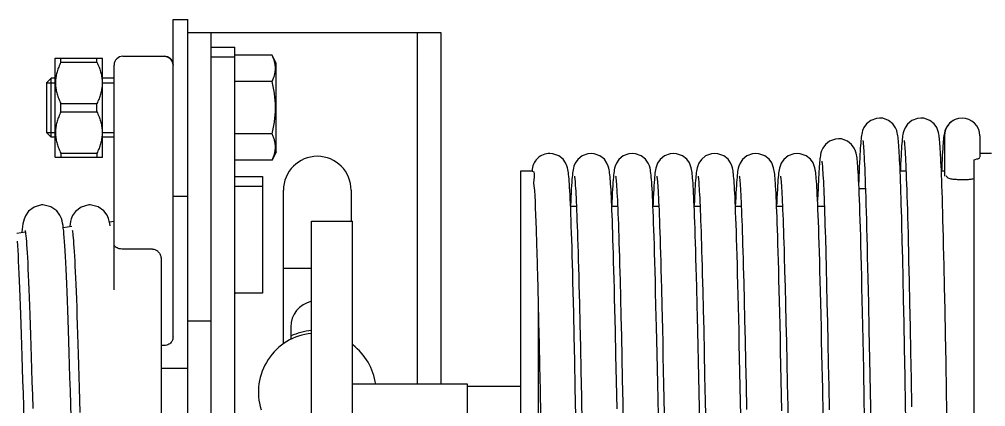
# Model space of a CAD drawing. Header units: millimetres. Extents: x 21899 to 38731, y -5425 to 3612.
# Drawn here: x 25015 to 25179.1, y -2693.2 to -2627.4 of the extents above; entities that cross this region are included whole.
import ezdxf

# ---------------------------------------------------------------- set-up
doc = ezdxf.new("R2010")
doc.units = ezdxf.units.MM

msp = doc.modelspace()

# ---------------------------------------------------------------- linework, layer by layer
at = {"color": 7, "linetype": 'Continuous'}
for p, q in [((25041.07, -2627.41), (25043.57, -2627.41)), ((25041.07, -2681.3), (25041.07, -2627.41)), ((25043.57, -2796.92), (25043.57, -2627.41)), ((25043.57, -2629.66), (25086.57, -2629.66)), ((25047.57, -2794.66), (25047.57, -2629.66)), ((25082.57, -2689.36), (25082.57, -2629.66)), ((25086.57, -2629.66), (25086.57, -2689.36)), ((25047.57, -2632.11), (25051.57, -2632.11)), ((25051.57, -2792.22), (25051.57, -2632.11)), ((25021.07, -2634.01), (25021.11, -2633.97)), ((25021.09, -2633.98), (25029.05, -2633.98)), ((25022.02, -2634.68), (25022.02, -2633.98)), ((25028.12, -2634.68), (25028.12, -2633.98)), ((25029.04, -2633.97), (25029.07, -2634.01)), ((25032.57, -2633.66), (25039.57, -2633.66)), ((25047.57, -2633.77), (25051.57, -2633.77)), ((25057.91, -2633.51), (25051.57, -2633.51)), ((25058.57, -2634.93), (25057.91, -2633.51)), ((25021.07, -2650.81), (25021.07, -2634.01)), ((25022.02, -2634.68), (25028.12, -2634.68)), ((25029.07, -2650.81), (25029.07, -2634.01)), ((25031.07, -2673.33), (25031.07, -2635.16)), ((25058.57, -2649.88), (25058.57, -2634.93)), ((25020.37, -2637.41), (25019.57, -2638.21)), ((25019.57, -2638.21), (25019.57, -2646.61)), ((25021.07, -2637.41), (25020.37, -2637.41)), ((25020.37, -2647.41), (25020.37, -2637.41)), ((25031.07, -2637.41), (25029.07, -2637.41)), ((25057.91, -2637.96), (25051.57, -2637.96)), ((25022.02, -2641.71), (25028.12, -2641.71)), ((25022.02, -2643.1), (25022.02, -2641.71)), ((25028.12, -2643.1), (25028.12, -2641.71)), ((25022.02, -2643.1), (25028.12, -2643.1)), ((25173.53, -2644.59), (25172.81, -2645.18)), ((25173.8, -2644.49), (25173.53, -2644.59)), ((25020.37, -2647.41), (25019.57, -2646.61)), ((25057.91, -2646.86), (25051.57, -2646.86)), ((25021.07, -2647.41), (25020.37, -2647.41)), ((25031.07, -2647.41), (25029.07, -2647.41)), ((25172.07, -2647.16), (25172.07, -2654)), ((25178.07, -2647.16), (25178.07, -2650.76)), ((25022.02, -2650.13), (25028.12, -2650.13)), ((25022.02, -2650.13), (25022.02, -2650.83)), ((25028.12, -2650.13), (25028.12, -2650.83)), ((25058.57, -2649.88), (25057.91, -2651.31)), ((25105.07, -2650.16), (25105.09, -2650.16)), ((25180.07, -2650.16), (25178.07, -2650.16)), ((25021.07, -2650.81), (25021.11, -2650.84)), ((25021.09, -2650.83), (25029.05, -2650.83)), ((25029.04, -2650.84), (25029.07, -2650.81)), ((25057.91, -2651.31), (25051.57, -2651.31)), ((25177.07, -2651.23), (25177.07, -2774.16)), ((25102.07, -2653.16), (25100.07, -2653.16)), ((25100.07, -2653.16), (25100.07, -2771.16)), ((25165.55, -2653.16), (25164.56, -2653.16)), ((25172.07, -2653.16), (25171.56, -2653.16)), ((25056.27, -2654.07), (25056.27, -2673.9)), ((25051.77, -2655.75), (25056.27, -2655.75)), ((25059.82, -2682.49), (25059.82, -2656.41)), ((25071.32, -2656.41), (25071.32, -2661.68)), ((25158.67, -2656.16), (25157.57, -2656.16)), ((25041.07, -2657.41), (25043.57, -2657.41)), ((25122.59, -2658.54), (25122.56, -2659.16)), ((25136.6, -2658.45), (25136.56, -2659.16)), ((25109.58, -2659.16), (25108.58, -2659.16)), ((25116.58, -2659.16), (25115.58, -2659.16)), ((25123.58, -2659.16), (25122.58, -2659.16)), ((25130.58, -2659.16), (25129.58, -2659.16)), ((25137.58, -2659.16), (25136.58, -2659.16)), ((25144.58, -2659.16), (25143.58, -2659.16)), ((25151.68, -2659.16), (25150.58, -2659.16)), ((25030.27, -2661.76), (25031.07, -2661.66)), ((25064.57, -2661.68), (25071.57, -2661.68)), ((25064.57, -2762.64), (25064.57, -2661.68)), ((25071.57, -2762.64), (25071.57, -2661.68)), ((25014.53, -2663.68), (25015.99, -2663.5)), ((25022.43, -2662.72), (25023.87, -2662.54)), ((25030.4, -2662.47), (25030.33, -2662.08)), ((25150.76, -2664.14), (25150.72, -2662.89)), ((25164.92, -2665.06), (25164.85, -2662.37)), ((25150.81, -2665.48), (25150.76, -2664.14)), ((25151.85, -2664.56), (25151.92, -2666.99)), ((25164.99, -2668.04), (25164.92, -2665.06)), ((25037.57, -2666.41), (25032.57, -2666.41)), ((25039.07, -2668.21), (25039.07, -2759.1)), ((25144.87, -2667.64), (25144.94, -2670.13)), ((25151.92, -2666.99), (25151.99, -2669.64)), ((25165.07, -2671.33), (25164.99, -2668.04)), ((25166, -2668.38), (25166.08, -2671.84)), ((25059.82, -2669.66), (25064.57, -2669.66)), ((25116.91, -2669.01), (25116.98, -2671.73)), ((25137.92, -2669.35), (25137.99, -2672.13)), ((25151.99, -2669.64), (25152.06, -2672.49)), ((25172.1, -2672.79), (25172.02, -2669.19)), ((25116.98, -2671.73), (25117.06, -2674.67)), ((25130.95, -2670.65), (25131.03, -2673.56)), ((25144.94, -2670.13), (25145.01, -2672.83)), ((25165.14, -2674.96), (25165.07, -2671.33)), ((25110, -2672.49), (25110.08, -2675.69)), ((25124.02, -2673.05), (25124.09, -2676.02)), ((25130.09, -2675.96), (25130.01, -2672.8)), ((25137.99, -2672.13), (25138.07, -2675.15)), ((25145.01, -2672.83), (25145.08, -2675.74)), ((25152.06, -2672.49), (25152.13, -2675.55)), ((25166.08, -2671.84), (25166.16, -2675.58)), ((25172.18, -2676.71), (25172.1, -2672.79)), ((25056.27, -2673.9), (25051.77, -2673.9)), ((25117.06, -2674.67), (25117.13, -2677.83)), ((25123.09, -2676.04), (25123.03, -2673.68)), ((25131.03, -2673.56), (25131.11, -2676.74)), ((25165.23, -2678.93), (25165.14, -2674.96)), ((25103.07, -2675.38), (25103.07, -2771.16)), ((25103.07, -2675.39), (25103.15, -2678.85)), ((25110.08, -2675.69), (25110.16, -2679.18)), ((25116.19, -2680.31), (25116.1, -2676.53)), ((25138.07, -2675.15), (25138.14, -2678.41)), ((25145.08, -2675.74), (25145.15, -2678.85)), ((25152.13, -2675.55), (25152.2, -2678.81)), ((25159.16, -2675.56), (25159.25, -2680.13)), ((25166.16, -2675.58), (25166.24, -2679.6)), ((25109.21, -2681.16), (25109.12, -2677.27)), ((25117.13, -2677.83), (25117.21, -2681.2)), ((25131.11, -2676.74), (25131.19, -2680.19)), ((25172.27, -2680.97), (25172.18, -2676.71)), ((25047.57, -2678.66), (25043.57, -2678.66)), ((25061.07, -2679.66), (25061.07, -2681.75)), ((25103.15, -2678.85), (25103.24, -2682.45)), ((25110.16, -2679.18), (25110.25, -2682.98)), ((25138.14, -2678.41), (25138.22, -2681.9)), ((25145.15, -2678.85), (25145.23, -2682.15)), ((25152.2, -2678.81), (25152.27, -2682.27)), ((25165.31, -2683.26), (25165.23, -2678.93)), ((25166.24, -2679.6), (25166.32, -2683.89)), ((25109.3, -2685.36), (25109.21, -2681.16)), ((25116.28, -2684.4), (25116.19, -2680.31)), ((25117.21, -2681.2), (25117.29, -2684.77)), ((25131.19, -2680.19), (25131.27, -2683.93)), ((25159.25, -2680.13), (25159.35, -2685.14)), ((25172.35, -2685.59), (25172.27, -2680.97)), ((25039.57, -2682.8), (25039.07, -2682.8)), ((25103.24, -2682.45), (25103.32, -2686.28)), ((25110.25, -2682.98), (25110.33, -2687.09)), ((25137.34, -2687.27), (25137.24, -2682.55)), ((25138.22, -2681.9), (25138.3, -2685.61)), ((25145.23, -2682.15), (25145.3, -2685.63)), ((25152.27, -2682.27), (25152.34, -2685.91)), ((25158.36, -2686.79), (25158.26, -2681.79)), ((25116.37, -2688.81), (25116.28, -2684.4)), ((25117.29, -2684.77), (25117.36, -2688.53)), ((25123.38, -2689.21), (25123.27, -2684.21)), ((25124.28, -2684.62), (25124.38, -2689.42)), ((25131.27, -2683.93), (25131.35, -2687.94)), ((25144.37, -2688.6), (25144.26, -2683.74)), ((25151.4, -2690.13), (25151.27, -2684.26)), ((25165.4, -2687.96), (25165.31, -2683.26)), ((25166.32, -2683.89), (25166.41, -2688.42)), ((25103.32, -2686.28), (25103.4, -2690.33)), ((25109.39, -2689.89), (25109.3, -2685.36)), ((25130.41, -2690.75), (25130.3, -2685.47)), ((25138.3, -2685.61), (25138.38, -2689.53)), ((25145.3, -2685.63), (25145.38, -2689.29)), ((25152.34, -2685.91), (25152.42, -2689.74)), ((25159.35, -2685.14), (25159.44, -2690.5)), ((25172.45, -2690.59), (25172.35, -2685.59)), ((25043.57, -2686.66), (25039.07, -2686.66)), ((25110.33, -2687.09), (25110.42, -2691.5)), ((25131.35, -2687.94), (25131.44, -2692.24)), ((25137.44, -2692.36), (25137.34, -2687.27)), ((25158.46, -2692.16), (25158.36, -2686.79)), ((25165.49, -2693.05), (25165.4, -2687.96)), ((25091.07, -2689.36), (25071.57, -2689.36)), ((25091.07, -2730.16), (25091.07, -2689.36)), ((25091.07, -2689.66), (25100.07, -2689.66)), ((25116.47, -2693.51), (25116.37, -2688.81)), ((25117.36, -2688.53), (25117.44, -2692.48)), ((25123.49, -2694.68), (25123.38, -2689.21)), ((25124.38, -2689.42), (25124.48, -2694.32)), ((25138.38, -2689.53), (25138.47, -2693.64)), ((25144.47, -2693.86), (25144.37, -2688.6)), ((25145.38, -2689.29), (25145.46, -2693.12)), ((25152.42, -2689.74), (25152.49, -2693.72)), ((25166.41, -2688.42), (25166.49, -2693.17)), ((25025.15, -2689.98), (25025.26, -2694.12)), ((25103.4, -2690.33), (25103.49, -2694.58)), ((25109.49, -2694.76), (25109.39, -2689.89)), ((25130.52, -2696.13), (25130.41, -2690.75)), ((25151.48, -2694.43), (25151.4, -2690.13)), ((25159.44, -2690.5), (25159.55, -2696.1)), ((25172.59, -2698.67), (25172.45, -2690.59)), ((25023.9, -2700.43), (25023.7, -2692.8)), ((25110.42, -2691.5), (25110.52, -2696.19)), ((25117.44, -2692.48), (25117.53, -2696.63)), ((25131.44, -2692.24), (25131.53, -2696.79)), ((25137.55, -2697.76), (25137.44, -2692.36)), ((25158.57, -2697.86), (25158.46, -2692.16)), ((25165.64, -2701.43), (25165.49, -2693.05)), ((25015.84, -2697.9), (25015.71, -2693.15))]:
    msp.add_line(p, q, dxfattribs=at)
at = {"color": 2, "linetype": 'Continuous'}
for p, q in [((25019.57, -2638.21), (25021.07, -2638.21)), ((25029.07, -2638.21), (25031.07, -2638.21)), ((25019.57, -2646.61), (25021.07, -2646.61)), ((25029.07, -2646.61), (25031.07, -2646.61))]:
    msp.add_line(p, q, dxfattribs=at)
at = {"color": 3, "linetype": 'Continuous'}
msp.add_line((25051.77, -2654.07), (25056.27, -2654.07), dxfattribs=at)
at = {"color": 7, "linetype": 'Continuous'}
for points in [[(25161.07, -2644.16), (25160.52, -2644.22), (25159.55, -2644.58), (25158.83, -2645.16), (25158.39, -2645.79), (25158.18, -2646.28), (25158.08, -2646.63), (25158.02, -2646.9), (25157.98, -2647.15), (25157.94, -2647.41), (25157.91, -2647.7), (25157.88, -2648.03), (25157.85, -2648.4)], [(25164.85, -2662.37), (25164.82, -2661.12), (25164.78, -2659.94), (25164.75, -2658.83), (25164.72, -2657.77), (25164.69, -2656.76), (25164.66, -2655.82), (25164.62, -2654.92), (25164.59, -2654.08), (25164.56, -2653.29), (25164.53, -2652.55), (25164.5, -2651.86), (25164.47, -2651.23), (25164.44, -2650.63), (25164.41, -2650.09), (25164.38, -2649.59), (25164.35, -2649.14), (25164.33, -2648.72), (25164.3, -2648.35), (25164.27, -2648.01), (25164.24, -2647.7), (25164.2, -2647.42), (25164.17, -2647.16), (25164.13, -2646.91), (25164.07, -2646.65), (25163.97, -2646.3), (25163.76, -2645.8), (25163.32, -2645.16), (25162.58, -2644.57), (25161.6, -2644.21), (25161.07, -2644.16)], [(25168.07, -2644.16), (25167.5, -2644.22), (25166.53, -2644.59), (25165.81, -2645.19), (25165.38, -2645.82), (25165.17, -2646.31), (25165.07, -2646.65), (25165.02, -2646.93), (25164.97, -2647.18), (25164.94, -2647.45), (25164.91, -2647.75), (25164.87, -2648.09), (25164.84, -2648.47)], [(25171.23, -2647.63), (25171.2, -2647.36), (25171.16, -2647.11), (25171.12, -2646.87), (25171.06, -2646.6), (25170.96, -2646.27), (25170.76, -2645.79), (25170.31, -2645.15), (25169.58, -2644.57), (25168.59, -2644.21), (25168.07, -2644.16)], [(25172.81, -2645.18), (25172.38, -2645.82), (25172.17, -2646.31)], [(25172.17, -2646.31), (25172.07, -2646.65), (25172.02, -2646.92), (25171.98, -2647.18), (25171.94, -2647.45), (25171.91, -2647.75), (25171.87, -2648.08)], [(25154.09, -2647.67), (25153.55, -2647.72), (25152.58, -2648.08), (25151.86, -2648.66), (25151.43, -2649.26), (25151.22, -2649.73), (25151.11, -2650.07), (25151.05, -2650.34), (25151.01, -2650.59), (25150.97, -2650.83), (25150.94, -2651.09), (25150.91, -2651.37), (25150.88, -2651.67), (25150.85, -2652.01)], [(25158.26, -2681.79), (25158.21, -2679.43), (25158.16, -2677.17), (25158.12, -2675.02), (25158.07, -2672.97), (25158.02, -2671.02), (25157.98, -2669.17), (25157.93, -2667.43), (25157.89, -2665.79), (25157.85, -2664.25), (25157.8, -2662.81), (25157.76, -2661.47), (25157.72, -2660.23), (25157.68, -2659.07), (25157.64, -2658.01), (25157.6, -2657.03), (25157.57, -2656.13), (25157.53, -2655.31), (25157.49, -2654.57), (25157.46, -2653.91), (25157.43, -2653.31), (25157.39, -2652.78), (25157.36, -2652.31), (25157.33, -2651.89), (25157.29, -2651.52), (25157.26, -2651.2), (25157.23, -2650.91), (25157.19, -2650.64), (25157.14, -2650.39), (25157.08, -2650.11), (25156.98, -2649.76), (25156.76, -2649.27), (25156.32, -2648.65), (25155.59, -2648.07), (25154.6, -2647.71), (25154.09, -2647.67)], [(25157.85, -2648.4), (25157.81, -2648.81), (25157.78, -2649.27), (25157.75, -2649.79), (25157.72, -2650.36), (25157.69, -2650.99), (25157.65, -2651.68), (25157.62, -2652.43), (25157.59, -2653.25), (25157.55, -2654.13), (25157.52, -2655.04)], [(25158.23, -2647.98), (25158.23, -2648.02), (25158.25, -2648.14), (25158.27, -2648.32), (25158.3, -2648.57), (25158.32, -2648.88), (25158.35, -2649.25), (25158.38, -2649.68), (25158.41, -2650.18), (25158.44, -2650.73), (25158.47, -2651.35), (25158.51, -2652.04), (25158.54, -2652.8), (25158.57, -2653.62), (25158.61, -2654.52), (25158.64, -2655.48), (25158.68, -2656.52), (25158.71, -2657.64), (25158.75, -2658.83), (25158.79, -2660.1), (25158.83, -2661.45), (25158.86, -2662.89), (25158.9, -2664.41), (25158.94, -2666.03), (25158.98, -2667.73), (25159.03, -2669.53), (25159.07, -2671.44), (25159.11, -2673.44), (25159.16, -2675.56)], [(25164.84, -2648.47), (25164.81, -2648.9), (25164.78, -2649.39), (25164.74, -2649.94), (25164.71, -2650.56), (25164.67, -2651.24), (25164.64, -2652), (25164.59, -2653.16)], [(25165.23, -2647.98), (25165.23, -2648.02), (25165.25, -2648.12), (25165.27, -2648.29), (25165.29, -2648.5), (25165.31, -2648.77), (25165.34, -2649.08), (25165.36, -2649.44), (25165.39, -2649.86), (25165.42, -2650.33), (25165.45, -2650.85), (25165.48, -2651.44), (25165.51, -2652.09), (25165.54, -2652.81), (25165.57, -2653.59), (25165.6, -2654.45), (25165.64, -2655.37), (25165.67, -2656.35), (25165.71, -2657.41), (25165.74, -2658.53), (25165.78, -2659.73), (25165.81, -2660.99), (25165.85, -2662.32), (25165.89, -2663.73), (25165.92, -2665.21), (25165.96, -2666.76), (25166, -2668.38)], [(25172.02, -2669.19), (25171.98, -2667.5), (25171.94, -2665.89), (25171.9, -2664.35), (25171.87, -2662.89), (25171.83, -2661.51), (25171.79, -2660.19), (25171.76, -2658.96), (25171.72, -2657.8), (25171.69, -2656.71), (25171.65, -2655.69), (25171.62, -2654.74), (25171.59, -2653.87), (25171.55, -2653.05), (25171.52, -2652.3), (25171.49, -2651.62), (25171.46, -2650.99), (25171.43, -2650.41), (25171.4, -2649.89), (25171.37, -2649.42), (25171.34, -2648.99), (25171.32, -2648.6), (25171.29, -2648.24), (25171.26, -2647.93), (25171.23, -2647.63)], [(25171.87, -2648.08), (25171.84, -2648.46), (25171.81, -2648.89), (25171.78, -2649.37), (25171.74, -2649.92), (25171.71, -2650.52), (25171.68, -2651.19), (25171.64, -2651.93), (25171.61, -2652.74), (25171.59, -2653.16)], [(25108.28, -2654.08), (25108.25, -2653.74), (25108.21, -2653.44), (25108.18, -2653.17), (25108.13, -2652.9), (25108.07, -2652.62), (25107.96, -2652.27), (25107.75, -2651.78), (25107.32, -2651.16), (25106.58, -2650.57), (25105.59, -2650.21), (25105.09, -2650.16)], [(25112.07, -2650.16), (25111.5, -2650.22), (25110.53, -2650.59), (25109.81, -2651.18), (25109.37, -2651.82), (25109.16, -2652.32), (25109.07, -2652.67), (25109.01, -2652.95), (25108.96, -2653.23), (25108.92, -2653.52), (25108.89, -2653.84), (25108.85, -2654.21)], [(25115.25, -2653.78), (25115.22, -2653.48), (25115.18, -2653.2), (25115.14, -2652.94), (25115.08, -2652.66), (25114.98, -2652.31), (25114.76, -2651.8), (25114.32, -2651.16), (25113.58, -2650.57), (25112.59, -2650.21), (25112.07, -2650.16)], [(25119.07, -2650.16), (25118.5, -2650.22), (25117.52, -2650.6), (25116.8, -2651.19), (25116.37, -2651.83), (25116.16, -2652.33), (25116.07, -2652.67), (25116.01, -2652.96), (25115.96, -2653.23), (25115.92, -2653.52), (25115.89, -2653.85), (25115.85, -2654.22)], [(25122.26, -2653.83), (25122.22, -2653.51), (25122.18, -2653.22), (25122.14, -2652.94), (25122.08, -2652.65), (25121.97, -2652.3), (25121.76, -2651.81), (25121.33, -2651.17), (25120.59, -2650.58), (25119.59, -2650.21), (25119.07, -2650.16)], [(25126.07, -2650.16), (25125.5, -2650.22), (25124.52, -2650.59), (25123.8, -2651.19), (25123.37, -2651.83), (25123.16, -2652.32), (25123.07, -2652.67), (25123.01, -2652.96), (25122.96, -2653.23), (25122.92, -2653.52), (25122.89, -2653.85), (25122.85, -2654.21)], [(25129.25, -2653.7), (25129.21, -2653.41), (25129.17, -2653.15), (25129.13, -2652.89), (25129.07, -2652.61), (25128.96, -2652.26), (25128.76, -2651.79), (25128.32, -2651.17), (25127.59, -2650.57), (25126.59, -2650.21), (25126.07, -2650.16)], [(25133.07, -2650.16), (25132.51, -2650.22), (25131.52, -2650.6), (25130.8, -2651.2), (25130.38, -2651.82), (25130.18, -2652.29), (25130.08, -2652.63), (25130.02, -2652.91), (25129.97, -2653.17), (25129.93, -2653.43), (25129.9, -2653.72), (25129.87, -2654.03), (25129.84, -2654.39)], [(25136.24, -2653.69), (25136.21, -2653.41), (25136.17, -2653.15), (25136.13, -2652.88), (25136.06, -2652.6), (25135.96, -2652.26), (25135.76, -2651.79), (25135.32, -2651.17), (25134.59, -2650.57), (25133.59, -2650.21), (25133.07, -2650.16)], [(25140.07, -2650.16), (25139.5, -2650.22), (25138.52, -2650.59), (25137.81, -2651.19), (25137.37, -2651.83), (25137.16, -2652.32), (25137.07, -2652.67), (25137.01, -2652.95), (25136.96, -2653.23), (25136.92, -2653.52), (25136.89, -2653.84), (25136.85, -2654.21)], [(25143.25, -2653.7), (25143.21, -2653.41), (25143.17, -2653.15), (25143.13, -2652.89), (25143.06, -2652.6), (25142.96, -2652.26), (25142.75, -2651.78), (25142.31, -2651.16), (25141.58, -2650.57), (25140.58, -2650.21), (25140.07, -2650.16)], [(25147.07, -2650.16), (25146.5, -2650.22), (25145.52, -2650.6), (25144.8, -2651.2), (25144.37, -2651.84), (25144.16, -2652.33), (25144.06, -2652.68), (25144, -2652.97), (25143.96, -2653.24), (25143.92, -2653.54), (25143.88, -2653.86), (25143.85, -2654.23)], [(25150.25, -2653.74), (25150.21, -2653.44), (25150.18, -2653.17), (25150.13, -2652.9), (25150.07, -2652.62), (25149.96, -2652.27), (25149.76, -2651.79), (25149.32, -2651.16), (25148.58, -2650.57), (25147.59, -2650.21), (25147.07, -2650.16)], [(25150.85, -2652.01), (25150.82, -2652.38), (25150.79, -2652.79), (25150.76, -2653.25), (25150.73, -2653.75), (25150.7, -2654.29), (25150.67, -2654.89), (25150.64, -2655.53), (25150.61, -2656.24), (25150.58, -2657), (25150.54, -2658.13)], [(25151.25, -2651.49), (25151.25, -2651.49), (25151.26, -2651.53), (25151.27, -2651.64), (25151.29, -2651.81), (25151.32, -2652.03), (25151.34, -2652.3), (25151.37, -2652.62), (25151.39, -2652.99), (25151.42, -2653.4), (25151.45, -2653.87), (25151.48, -2654.38), (25151.51, -2654.95), (25151.54, -2655.57), (25151.57, -2656.23), (25151.6, -2656.95), (25151.63, -2657.72), (25151.66, -2658.54), (25151.69, -2659.41), (25151.72, -2660.34), (25151.76, -2661.31), (25151.79, -2662.34), (25151.82, -2663.42), (25151.85, -2664.56)], [(25109.12, -2677.27), (25109.08, -2675.44), (25109.03, -2673.69), (25108.99, -2672.03), (25108.95, -2670.44), (25108.91, -2668.93), (25108.87, -2667.5), (25108.83, -2666.14), (25108.79, -2664.86), (25108.75, -2663.66), (25108.71, -2662.52), (25108.67, -2661.47), (25108.64, -2660.48), (25108.6, -2659.56), (25108.56, -2658.71), (25108.53, -2657.92), (25108.49, -2657.2), (25108.46, -2656.54), (25108.42, -2655.93), (25108.39, -2655.39), (25108.35, -2654.9), (25108.32, -2654.47), (25108.28, -2654.08)], [(25108.85, -2654.21), (25108.82, -2654.62), (25108.78, -2655.09), (25108.75, -2655.62), (25108.71, -2656.21), (25108.67, -2656.86), (25108.64, -2657.58), (25108.6, -2658.37), (25108.57, -2658.96)], [(25109.24, -2654), (25109.25, -2654.06), (25109.26, -2654.18), (25109.28, -2654.37), (25109.31, -2654.6), (25109.34, -2654.9), (25109.36, -2655.24), (25109.39, -2655.63), (25109.42, -2656.07), (25109.45, -2656.56), (25109.48, -2657.11), (25109.51, -2657.71), (25109.54, -2658.36), (25109.57, -2659.07), (25109.61, -2659.84), (25109.64, -2660.67), (25109.67, -2661.55), (25109.71, -2662.51), (25109.74, -2663.52), (25109.78, -2664.6), (25109.81, -2665.74), (25109.85, -2666.96), (25109.89, -2668.23), (25109.92, -2669.58), (25109.96, -2671), (25110, -2672.49)], [(25116.1, -2676.53), (25116.06, -2674.77), (25116.02, -2673.1), (25115.98, -2671.5), (25115.94, -2669.99), (25115.9, -2668.57), (25115.86, -2667.22), (25115.82, -2665.95), (25115.78, -2664.76), (25115.75, -2663.64), (25115.71, -2662.58), (25115.68, -2661.6), (25115.64, -2660.67), (25115.61, -2659.81), (25115.58, -2659.01), (25115.54, -2658.26), (25115.51, -2657.57), (25115.48, -2656.94), (25115.45, -2656.35), (25115.41, -2655.81), (25115.38, -2655.32), (25115.35, -2654.88), (25115.32, -2654.47), (25115.29, -2654.11), (25115.25, -2653.78)], [(25115.85, -2654.22), (25115.81, -2654.64), (25115.78, -2655.11), (25115.74, -2655.64), (25115.71, -2656.24), (25115.67, -2656.9), (25115.63, -2657.63), (25115.6, -2658.43), (25115.57, -2658.96)], [(25116.24, -2654), (25116.25, -2654.07), (25116.27, -2654.21), (25116.29, -2654.42), (25116.32, -2654.68), (25116.34, -2655), (25116.37, -2655.38), (25116.4, -2655.81), (25116.43, -2656.29), (25116.46, -2656.83), (25116.5, -2657.43), (25116.53, -2658.09), (25116.56, -2658.79), (25116.6, -2659.56), (25116.63, -2660.38), (25116.66, -2661.26), (25116.7, -2662.2), (25116.73, -2663.19), (25116.77, -2664.24), (25116.8, -2665.34), (25116.84, -2666.51), (25116.87, -2667.73), (25116.91, -2669.01)], [(25123.03, -2673.68), (25122.99, -2671.88), (25122.94, -2670.18), (25122.9, -2668.58), (25122.86, -2667.07), (25122.81, -2665.66), (25122.77, -2664.35), (25122.73, -2663.12), (25122.69, -2661.99), (25122.65, -2660.93), (25122.62, -2659.96), (25122.58, -2659.06), (25122.54, -2658.23), (25122.51, -2657.48), (25122.47, -2656.78), (25122.43, -2656.15), (25122.4, -2655.58), (25122.36, -2655.06), (25122.33, -2654.6), (25122.29, -2654.19), (25122.26, -2653.83)], [(25122.85, -2654.21), (25122.82, -2654.63), (25122.78, -2655.11), (25122.74, -2655.65), (25122.71, -2656.26), (25122.67, -2656.95), (25122.63, -2657.7), (25122.59, -2658.54)], [(25123.24, -2654), (25123.24, -2654), (25123.25, -2654.05), (25123.26, -2654.17), (25123.28, -2654.35), (25123.31, -2654.59), (25123.33, -2654.87), (25123.36, -2655.21), (25123.39, -2655.59), (25123.42, -2656.03), (25123.45, -2656.52), (25123.48, -2657.07), (25123.51, -2657.67), (25123.54, -2658.32), (25123.57, -2659.04), (25123.61, -2659.82), (25123.64, -2660.66), (25123.67, -2661.56), (25123.71, -2662.53), (25123.74, -2663.57), (25123.78, -2664.69), (25123.82, -2665.88), (25123.86, -2667.15), (25123.89, -2668.49), (25123.93, -2669.93), (25123.97, -2671.44), (25124.02, -2673.05)], [(25130.01, -2672.8), (25129.97, -2671.12), (25129.92, -2669.53), (25129.88, -2668.03), (25129.84, -2666.63), (25129.8, -2665.32), (25129.76, -2664.09), (25129.73, -2662.94), (25129.69, -2661.86), (25129.65, -2660.87), (25129.61, -2659.94), (25129.58, -2659.08), (25129.54, -2658.29), (25129.51, -2657.56), (25129.47, -2656.89), (25129.44, -2656.28), (25129.41, -2655.72), (25129.38, -2655.23), (25129.34, -2654.78), (25129.31, -2654.38), (25129.28, -2654.02), (25129.25, -2653.7)], [(25129.84, -2654.39), (25129.8, -2654.78), (25129.77, -2655.21), (25129.74, -2655.69), (25129.71, -2656.22), (25129.68, -2656.8), (25129.64, -2657.43), (25129.61, -2658.12), (25129.57, -2658.96)], [(25130.24, -2654), (25130.25, -2654.06), (25130.26, -2654.19), (25130.29, -2654.38), (25130.31, -2654.62), (25130.34, -2654.92), (25130.36, -2655.26), (25130.39, -2655.66), (25130.42, -2656.1), (25130.45, -2656.6), (25130.48, -2657.14), (25130.51, -2657.74), (25130.54, -2658.39), (25130.58, -2659.1), (25130.61, -2659.86), (25130.64, -2660.67), (25130.67, -2661.54), (25130.71, -2662.47), (25130.74, -2663.45), (25130.77, -2664.5), (25130.81, -2665.6), (25130.84, -2666.77), (25130.88, -2668), (25130.92, -2669.29), (25130.95, -2670.65)], [(25137.24, -2682.55), (25137.19, -2680.33), (25137.14, -2678.2), (25137.09, -2676.17), (25137.05, -2674.24), (25137, -2672.41), (25136.96, -2670.68), (25136.91, -2669.04), (25136.87, -2667.5), (25136.82, -2666.05), (25136.78, -2664.69), (25136.74, -2663.43), (25136.7, -2662.25), (25136.66, -2661.16), (25136.62, -2660.16), (25136.59, -2659.23), (25136.55, -2658.38), (25136.51, -2657.61), (25136.48, -2656.91), (25136.44, -2656.29), (25136.41, -2655.72), (25136.37, -2655.21), (25136.34, -2654.76), (25136.31, -2654.36), (25136.28, -2654.01), (25136.24, -2653.69)], [(25136.85, -2654.21), (25136.82, -2654.63), (25136.78, -2655.1), (25136.74, -2655.63), (25136.71, -2656.23), (25136.67, -2656.9), (25136.63, -2657.64), (25136.6, -2658.45)], [(25137.24, -2654), (25137.25, -2654.06), (25137.26, -2654.19), (25137.29, -2654.38), (25137.31, -2654.62), (25137.34, -2654.91), (25137.36, -2655.26), (25137.39, -2655.65), (25137.42, -2656.1), (25137.45, -2656.59), (25137.48, -2657.14), (25137.51, -2657.73), (25137.54, -2658.39), (25137.57, -2659.09), (25137.61, -2659.85), (25137.64, -2660.67), (25137.67, -2661.55), (25137.71, -2662.48), (25137.74, -2663.48), (25137.78, -2664.53), (25137.81, -2665.64), (25137.85, -2666.82), (25137.88, -2668.06), (25137.92, -2669.35)], [(25144.26, -2683.74), (25144.21, -2681.46), (25144.17, -2679.28), (25144.12, -2677.21), (25144.07, -2675.24), (25144.02, -2673.38), (25143.98, -2671.61), (25143.94, -2669.95), (25143.89, -2668.39), (25143.85, -2666.93), (25143.81, -2665.56), (25143.77, -2664.29), (25143.73, -2663.1), (25143.69, -2662), (25143.65, -2660.98), (25143.62, -2660.03), (25143.58, -2659.15), (25143.55, -2658.35), (25143.51, -2657.6), (25143.48, -2656.93), (25143.44, -2656.31), (25143.41, -2655.74), (25143.38, -2655.24), (25143.34, -2654.79), (25143.31, -2654.38), (25143.28, -2654.02), (25143.25, -2653.7)], [(25143.85, -2654.23), (25143.81, -2654.66), (25143.78, -2655.14), (25143.74, -2655.68), (25143.71, -2656.28), (25143.67, -2656.96), (25143.63, -2657.71), (25143.59, -2658.53), (25143.57, -2658.96)], [(25144.24, -2654), (25144.24, -2654), (25144.25, -2654.05), (25144.26, -2654.18), (25144.28, -2654.36), (25144.31, -2654.59), (25144.33, -2654.88), (25144.36, -2655.22), (25144.39, -2655.61), (25144.42, -2656.05), (25144.45, -2656.54), (25144.48, -2657.08), (25144.51, -2657.67), (25144.54, -2658.32), (25144.57, -2659.02), (25144.6, -2659.76), (25144.64, -2660.56), (25144.67, -2661.42), (25144.7, -2662.32), (25144.73, -2663.28), (25144.77, -2664.29), (25144.8, -2665.35), (25144.84, -2666.47), (25144.87, -2667.64)], [(25150.72, -2662.89), (25150.68, -2661.73), (25150.64, -2660.66), (25150.6, -2659.67), (25150.57, -2658.76), (25150.53, -2657.94), (25150.49, -2657.19), (25150.45, -2656.51), (25150.42, -2655.9), (25150.38, -2655.36), (25150.35, -2654.88), (25150.32, -2654.45), (25150.28, -2654.07), (25150.25, -2653.74)], [(25018.97, -2658.91), (25018.75, -2658.92), (25017.48, -2659.28), (25016.54, -2659.99), (25016.01, -2660.74), (25015.78, -2661.31), (25015.67, -2661.75), (25015.59, -2662.14), (25015.53, -2662.56), (25015.47, -2663.02), (25015.41, -2663.56), (25015.41, -2663.57)], [(25022.65, -2665.12), (25022.6, -2664.44), (25022.55, -2663.84), (25022.5, -2663.3), (25022.44, -2662.83), (25022.39, -2662.41), (25022.32, -2662.02), (25022.24, -2661.63), (25022.11, -2661.2), (25021.87, -2660.65), (25021.31, -2659.91), (25020.33, -2659.22), (25018.97, -2658.91)], [(25026.97, -2658.91), (25026.75, -2658.92), (25025.47, -2659.29), (25024.53, -2660), (25024.02, -2660.73), (25023.79, -2661.28), (25023.67, -2661.72), (25023.6, -2662.11), (25023.53, -2662.52), (25023.52, -2662.58)], [(25030.33, -2662.08), (25030.25, -2661.69), (25030.13, -2661.24), (25029.88, -2660.67), (25029.31, -2659.91), (25028.33, -2659.22), (25026.97, -2658.91)], [(25015.96, -2663.24), (25015.98, -2663.35), (25016.01, -2663.54), (25016.04, -2663.82), (25016.08, -2664.17), (25016.12, -2664.6), (25016.16, -2665.1), (25016.2, -2665.67), (25016.25, -2666.32), (25016.29, -2667.05), (25016.34, -2667.86), (25016.39, -2668.75), (25016.44, -2669.74), (25016.49, -2670.81), (25016.54, -2671.98), (25016.59, -2673.24), (25016.65, -2674.6), (25016.7, -2676.05), (25016.76, -2677.6), (25016.81, -2679.24), (25016.87, -2680.99), (25016.93, -2682.82), (25016.99, -2684.76), (25017.05, -2686.79), (25017.11, -2688.92), (25017.18, -2691.15), (25017.24, -2693.47)], [(25023.96, -2663.23), (25023.96, -2663.24), (25023.98, -2663.33), (25024, -2663.51), (25024.04, -2663.78), (25024.07, -2664.12), (25024.11, -2664.52), (25024.15, -2665), (25024.19, -2665.54), (25024.24, -2666.15), (25024.28, -2666.83), (25024.32, -2667.58), (25024.37, -2668.4), (25024.42, -2669.29), (25024.46, -2670.26), (25024.51, -2671.31), (25024.56, -2672.43), (25024.61, -2673.63), (25024.66, -2674.92), (25024.71, -2676.28), (25024.76, -2677.72), (25024.81, -2679.24), (25024.87, -2680.84), (25024.92, -2682.52), (25024.98, -2684.27), (25025.03, -2686.1), (25025.09, -2688.01), (25025.15, -2689.98)], [(25015.71, -2693.15), (25015.65, -2690.89), (25015.58, -2688.72), (25015.52, -2686.63), (25015.46, -2684.64), (25015.4, -2682.73), (25015.35, -2680.91), (25015.29, -2679.17), (25015.23, -2677.53), (25015.18, -2675.97), (25015.12, -2674.5), (25015.07, -2673.12), (25015.01, -2671.82), (25014.96, -2670.61), (25014.91, -2669.49), (25014.85, -2668.44), (25014.8, -2667.48), (25014.75, -2666.6), (25014.7, -2665.8), (25014.65, -2665.07)], [(25023.7, -2692.8), (25023.63, -2690.46), (25023.57, -2688.21), (25023.51, -2686.05), (25023.44, -2684), (25023.38, -2682.05), (25023.32, -2680.19), (25023.26, -2678.43), (25023.2, -2676.75), (25023.15, -2675.18), (25023.09, -2673.69), (25023.03, -2672.3), (25022.98, -2671), (25022.92, -2669.79), (25022.86, -2668.68), (25022.81, -2667.65), (25022.76, -2666.72), (25022.7, -2665.88), (25022.65, -2665.12)], [(25151.27, -2684.26), (25151.22, -2681.94), (25151.17, -2679.72), (25151.13, -2677.59), (25151.08, -2675.56), (25151.03, -2673.63), (25150.98, -2671.81), (25150.94, -2670.08), (25150.89, -2668.45), (25150.85, -2666.92), (25150.81, -2665.48)], [(25123.27, -2684.21), (25123.22, -2681.88), (25123.17, -2679.67), (25123.09, -2676.04)], [(25124.09, -2676.02), (25124.18, -2679.98), (25124.23, -2682.28), (25124.28, -2684.62)], [(25130.3, -2685.47), (25130.25, -2682.89), (25130.19, -2680.36), (25130.13, -2677.89), (25130.09, -2675.96)], [(25145.46, -2693.12), (25145.58, -2699.13), (25145.62, -2701.19)]]:
    msp.add_lwpolyline(points, dxfattribs=at)
for centre, radius, start, end in [((25032.57, -2635.16), 1.5, 90, 180), ((25039.57, -2635.16), 1.5, 0, 90), ((25175.07, -2647.16), 3, 0, 180), ((25105.06, -2653.17), 3.01, 89.7794, 179.7883), ((25065.57, -2656.41), 5.75, 0, 180), ((25065.57, -2679.66), 4.5, 102.894, 180), ((25065.57, -2690.66), 10, 95.751, 197.5071), ((25065.57, -2690.66), 10.5, 95.4804, 115.4244), ((25065.57, -2690.66), 10, 7.506, 53.0237)]:
    msp.add_arc(centre, radius, start, end, dxfattribs=at)
for points, start_tangent, end_tangent in [([(25039.57, -2633.66), (25040.1, -2633.76)], (0.053582, 0), (0.050592, -0.018958)), ([(25040.1, -2633.76), (25040.15, -2633.78), (25040.25, -2633.83)], (0.015535, -0.005821), (0.014771, -0.007508)), ([(25040.25, -2633.83), (25040.57, -2634.04)], (0.03388, -0.01722), (0.028463, -0.02511)), ([(25057.91, -2637.96), (25058.15, -2637.38), (25058.32, -2636.83), (25058.43, -2636.28), (25058.47, -2635.73), (25058.43, -2635.18), (25058.32, -2634.63), (25058.15, -2634.08), (25057.91, -2633.51)], (0.19534, 0.418907), (-0.19534, 0.418907)), ([(25022.02, -2634.68), (25021.65, -2635.5), (25021.38, -2636.29), (25021.2, -2637.06), (25021.11, -2637.82), (25021.11, -2638.57), (25021.2, -2639.33), (25021.38, -2640.1), (25021.65, -2640.89), (25022.02, -2641.71)], (-0.329265, -0.656259), (0.329265, -0.656259)), ([(25028.12, -2634.68), (25028.5, -2635.5), (25028.77, -2636.29), (25028.95, -2637.06), (25029.04, -2637.82), (25029.04, -2638.57), (25028.95, -2639.33), (25028.77, -2640.1), (25028.5, -2640.89), (25028.12, -2641.71)], (0.329265, -0.656259), (-0.329265, -0.656259)), ([(25040.57, -2634.04), (25040.63, -2634.1), (25040.7, -2634.17)], (0.014, -0.01235), (0.01235, -0.014)), ([(25040.7, -2634.17), (25040.91, -2634.48)], (0.025072, -0.028421), (0.017207, -0.033823)), ([(25040.91, -2634.48), (25040.96, -2634.59), (25040.98, -2634.64)], (0.00755, -0.01484), (0.005847, -0.015612)), ([(25040.98, -2634.64), (25041.07, -2635.16)], (0.018942, -0.050573), (0, -0.053558)), ([(25058.47, -2642.41), (25058.43, -2641.3), (25058.32, -2640.2), (25058.15, -2639.09), (25057.91, -2637.96)], (0, 0.449404), (-0.102043, 0.437666)), ([(25022.02, -2643.1), (25021.65, -2643.93), (25021.38, -2644.71), (25021.2, -2645.48), (25021.11, -2646.24), (25021.11, -2646.99), (25021.2, -2647.75), (25021.38, -2648.52), (25021.65, -2649.31), (25022.02, -2650.13)], (-0.329265, -0.656259), (0.329265, -0.656259)), ([(25028.12, -2643.1), (25028.5, -2643.93), (25028.77, -2644.71), (25028.95, -2645.48), (25029.04, -2646.24), (25029.04, -2646.99), (25028.95, -2647.75), (25028.77, -2648.52), (25028.5, -2649.31), (25028.12, -2650.13)], (0.329265, -0.656259), (-0.329265, -0.656259)), ([(25057.91, -2646.86), (25058.15, -2645.72), (25058.32, -2644.61), (25058.43, -2643.51), (25058.47, -2642.41)], (0.102043, 0.437666), (0, 0.449404)), ([(25057.91, -2651.31), (25058.15, -2650.73), (25058.32, -2650.18), (25058.43, -2649.63), (25058.47, -2649.08), (25058.43, -2648.53), (25058.32, -2647.98), (25058.15, -2647.43), (25057.91, -2646.86)], (0.19534, 0.418907), (-0.19534, 0.418907)), ([(25177.07, -2651.23), (25177.57, -2651.11), (25178.07, -2650.8), (25178.07, -2650.78)], (0.111326, 0.021987), (-0.023555, 0.073651)), ([(25102.07, -2653.16), (25102.32, -2654.64), (25102.45, -2656.47), (25102.57, -2658.99), (25102.7, -2662.19), (25102.82, -2666.01), (25102.95, -2670.42), (25103.07, -2675.38)], (2.225026, 0), (0.053723, -2.224378)), ([(25172.36, -2653.91), (25172.83, -2654.39), (25173.48, -2654.51), (25174.25, -2654.58), (25175.07, -2654.61)], (0.074075, -0.227732), (0.283924, 0)), ([(25175.07, -2654.61), (25175.8, -2654.59), (25176.48, -2654.53), (25177.07, -2654.44)], (0.200968, 0), (0.197342, 0.038001)), ([(25051.57, -2655.84), (25051.77, -2655.75)], (0, 0.021697), (0.021697, 0)), ([(25032.57, -2666.41), (25032.14, -2666.38), (25031.73, -2666.28), (25031.39, -2666.12), (25031.07, -2665.67)], (-0.177694, 0), (0, 0.177694)), ([(25037.57, -2666.41), (25038, -2666.49), (25038.42, -2666.72), (25038.76, -2667.11), (25038.99, -2667.62), (25039.07, -2668.23)], (0.260149, 0), (0, -0.260149)), ([(25051.77, -2673.9), (25051.57, -2673.98)], (-0.021697, 0), (0, -0.021697)), ([(25041.07, -2681.3), (25040.97, -2681.84), (25040.84, -2682.1), (25040.64, -2682.35), (25040.37, -2682.57), (25040.02, -2682.73), (25039.57, -2682.8)], (0, -0.235061), (-0.235061, 0))]:
    msp.add_spline(points, degree=3, dxfattribs=dict(at, start_tangent=start_tangent, end_tangent=end_tangent))
at = {"color": 3, "linetype": 'Continuous', "start_tangent": (0.020018, 0.000399), "end_tangent": (0.020016, 0)}
msp.add_spline([(25051.57, -2654.07), (25051.77, -2654.07)], degree=3, dxfattribs=at)

doc.saveas('drawing.dxf')
